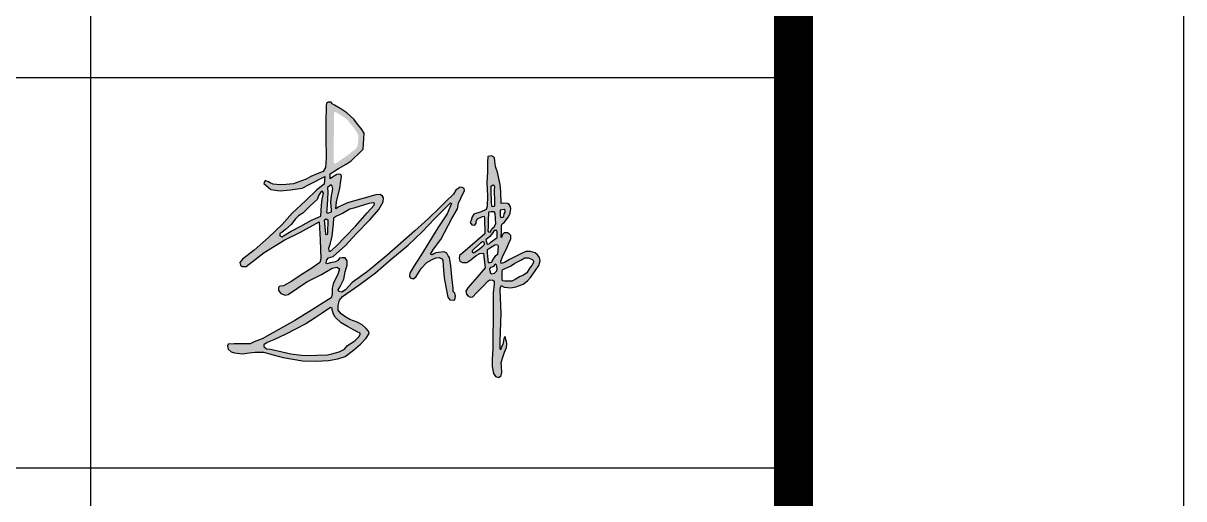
# Model space of a CAD drawing. Extents: x 9834882 to 10005569, y 1691670 to 2510806.
# Drawn here: x 10001108 to 10005569, y 1889384 to 1891212 of the extents above; entities that cross this region are included whole.
import ezdxf

# ---------------------------------------------------------------- set-up
doc = ezdxf.new("R2010")
doc.units = 0
doc.header["$LTSCALE"] = 1000
doc.header["$MEASUREMENT"] = 0
doc.layers.get('0').update_dxf_attribs({"linetype": 'CONTINUOUS'})
doc.layers.add('PP-PM-TK', color=7, linetype='CONTINUOUS')
doc.layers.add('PUB_TITLE', color=4, linetype='CONTINUOUS')

# ---------------------------------------------------------------- blocks, each defined once
blk = doc.blocks.new('A2 TK 2019')
h = blk.add_hatch(color=7)
h.paths.add_polyline_path([(7040287.3, 1996017.7), (7040314.4, 1996047.5), (7040349.7, 1996082.8), (7040372.9, 1996109.8), (7040383.6, 1996128.9), (7040384.5, 1996139.1), (7040382.4, 1996144), (7040376.1, 1996148.1), (7040365, 1996146.9), (7040292.7, 1996126.5), (7040268.2, 1996115.1), (7040262.5, 1996111.5), (7040264.5, 1996129.2), (7040272.9, 1996164.5), (7040275, 1996183.2), (7040277.3, 1996194.3), (7040275.8, 1996199.3), (7040270.3, 1996200.2), (7040265, 1996199.1), (7040254.1, 1996192.6), (7040248.1, 1996188.3), (7040248.1, 1996200.9), (7040269.3, 1996214.5), (7040289.4, 1996225.4), (7040301.5, 1996234.4), (7040328, 1996259.4), (7040332.7, 1996264.4), (7040335, 1996305), (7040327.2, 1996316.6), (7040318.2, 1996328), (7040309, 1996340.5), (7040300.2, 1996348.9), (7040290.7, 1996357.3), (7040275.5, 1996367.6), (7040258.9, 1996376.6), (7040253.3, 1996380.3), (7040250.7, 1996384.3), (7040243.2, 1996384.8), (7040239.1, 1996380.7), (7040238.2, 1996375.9), (7040237.4, 1996331.1), (7040236.9, 1996296), (7040237.9, 1996241.2), (7040235.9, 1996216.8), (7040229.8, 1996207.2), (7040214.5, 1996200.7), (7040198.7, 1996193.9), (7040186.9, 1996187.6), (7040167.6, 1996180.3), (7040153.8, 1996175), (7040135.7, 1996173.5), (7040119.8, 1996172.8), (7040102.2, 1996174.3), (7040094.7, 1996177.8), (7040089.9, 1996180), (7040081.8, 1996183.8), (7040078.2, 1996176.3), (7040096.1, 1996160.6), (7040119.6, 1996157.5), (7040146.5, 1996160.2), (7040176.2, 1996164.4), (7040196.4, 1996174.5), (7040234.8, 1996194.4), (7040233.1, 1996174.5), (7040214, 1996160.2), (7040186.1, 1996132.6), (7040150.3, 1996099.9), (7040125.1, 1996071.3), (7040089.8, 1996037.8), (7040053.4, 1996005.6), (7040023.6, 1995982.6), (7040016.9, 1995974), (7040018.2, 1995967), (7040022.8, 1995963.1), (7040033.1, 1995963.5), (7040079.1, 1995999.3), (7040131.5, 1996031.8), (7040171.7, 1996051.6), (7040220.2, 1996077.6), (7040222.8, 1996031.5), (7040224, 1995982.8), (7040221.7, 1995974.1), (7040200.8, 1995959.3), (7040171.3, 1995940.2), (7040149.6, 1995925.9), (7040128.9, 1995914.1), (7040120.9, 1995912.8), (7040117.2, 1995912), (7040115.5, 1995908.6), (7040115.3, 1995901.7), (7040121.6, 1995894.6), (7040132.4, 1995890.4), (7040140.6, 1995891.7), (7040188.7, 1995924.1), (7040226.2, 1995942.7), (7040253.4, 1995958.9), (7040265.1, 1995961.9), (7040272.4, 1995957.8), (7040267.9, 1995942.7), (7040257.6, 1995923.4), (7040255.5, 1995918.6), (7040253.1, 1995907.9), (7040253.4, 1995892), (7040250.7, 1995883.4), (7040193.4, 1995847), (7040157.7, 1995824.8), (7040122.4, 1995805.6), (7040093.6, 1995789.5), (7040074.1, 1995778.2), (7040053.2, 1995770.4), (7040042.7, 1995765.7), (7040023.3, 1995765.7), (7040002, 1995765.2), (7039986.9, 1995764.6), (7039984.7, 1995760.1), (7039986.5, 1995751.7), (7039994.4, 1995745), (7040003, 1995742.2), (7040023.5, 1995739.8), (7040040.9, 1995742.4), (7040056, 1995744.4), (7040076.9, 1995744.1), (7040101.7, 1995736.8), (7040127.6, 1995730.3), (7040177.4, 1995721.9), (7040213.3, 1995721.4), (7040244.1, 1995722.3), (7040267.6, 1995727), (7040286.3, 1995733.3), (7040307.6, 1995749.1), (7040325.5, 1995764.1), (7040340, 1995780.1), (7040348.1, 1995791.6), (7040346.5, 1995797.8), (7040340, 1995804.3), (7040330.2, 1995814.2), (7040317.1, 1995820.5), (7040298.8, 1995828.1), (7040288.2, 1995833.8), (7040276, 1995842.5), (7040268.4, 1995851.5), (7040268.9, 1995864), (7040271.6, 1995877.1), (7040280, 1995886.3), (7040321.6, 1995915.7), (7040364.2, 1995947.5), (7040403.9, 1995981.8), (7040448, 1996018), (7040483.7, 1996052.7), (7040516.5, 1996086.1), (7040545, 1996115.8), (7040556.1, 1996126.7), (7040558.8, 1996125), (7040547.7, 1996098.4), (7040523.9, 1996062.4), (7040494.3, 1996013.6), (7040480.8, 1995991.6), (7040461.2, 1995962.7), (7040452.3, 1995946.2), (7040451.1, 1995939.8), (7040453.4, 1995934.3), (7040461.8, 1995932.3), (7040468.2, 1995937.5), (7040481.4, 1995958.4), (7040496, 1995973.4), (7040509.6, 1995981.6), (7040518.8, 1995985.5), (7040527.5, 1995986.2), (7040534.4, 1995983.4), (7040536.8, 1995979.7), (7040537.2, 1995966.1), (7040540.5, 1995934.2), (7040544.5, 1995911.2), (7040549.2, 1995885.1), (7040554.6, 1995877.8), (7040563, 1995877.1), (7040567.4, 1995878.5), (7040569.6, 1995887.2), (7040567.9, 1995895.5), (7040563.4, 1995899.7), (7040563.1, 1995908.1), (7040559.4, 1995936.8), (7040557.5, 1995965.6), (7040554.2, 1995986.4), (7040550.7, 1995991), (7040546.6, 1995997.3), (7040540.3, 1996001.1), (7040532.7, 1996000.5), (7040518.8, 1995998.4), (7040513.9, 1995996.2), (7040509.3, 1995993.2), (7040505.5, 1995995.4), (7040513.1, 1996007.6), (7040531.3, 1996032.6), (7040559.4, 1996086.1), (7040574.5, 1996111.5), (7040576.5, 1996125.7), (7040583.4, 1996140.3), (7040591.9, 1996157.9), (7040591, 1996163.5), (7040586.7, 1996165.9), (7040581.3, 1996166.4), (7040576, 1996163.7), (7040570.2, 1996158.7), (7040564.4, 1996149.2), (7040544.9, 1996130.5), (7040527.8, 1996113.8), (7040499.8, 1996086.5), (7040465.4, 1996055.2), (7040429.3, 1996023.4), (7040392.9, 1995991.7), (7040344.1, 1995950.6), (7040304.6, 1995922.4), (7040287.1, 1995904.1), (7040277.9, 1995897.8), (7040270.5, 1995899.3), (7040268.6, 1995903.3), (7040272.8, 1995910.4), (7040282.8, 1995930.7), (7040286.4, 1995949.4), (7040291.5, 1995966.8), (7040291.5, 1995978.1), (7040286.7, 1995985.4), (7040278.5, 1995985.5), (7040271.6, 1995984.7), (7040267.6, 1995979.2), (7040261.4, 1995975.7), (7040249, 1995972.8), (7040239.6, 1995969.9), (7040237.8, 1995972.7), (7040239.6, 1995980.8), (7040243.7, 1995985.8), (7040256.1, 1995989.3)])
h.paths.add_polyline_path([(7040244.8, 1996004.1), (7040244.1, 1996009.2), (7040247.3, 1996020.2), (7040252.4, 1996041.2), (7040255.6, 1996073.1), (7040256.5, 1996087.6), (7040264.5, 1996092.4), (7040279.4, 1996098.9), (7040298.2, 1996110.3), (7040309.1, 1996113.3), (7040347.1, 1996124.5), (7040358.9, 1996126.8), (7040361.8, 1996125), (7040361.1, 1996121), (7040342.7, 1996101.2), (7040312.8, 1996066.9), (7040262.2, 1996015), (7040248.2, 1996001.9)], flags=16)
h.paths.add_polyline_path([(7040238.5, 1996045), (7040237.1, 1996045.2), (7040237, 1996047.5), (7040233.8, 1996083.1), (7040238.2, 1996085.2), (7040242.3, 1996083.4), (7040241, 1996049.2), (7040240.5, 1996045.5)], flags=16)
h.paths.add_polyline_path([(7040172.5, 1996066.4), (7040148.3, 1996054.1), (7040124.1, 1996039.2), (7040118.7, 1996041.9), (7040119.1, 1996048), (7040124.6, 1996050.2), (7040133.6, 1996058.1), (7040148.2, 1996071.1), (7040159.5, 1996085.5), (7040167.3, 1996093.1), (7040177.7, 1996100.4), (7040196.6, 1996119.2), (7040214.9, 1996135.1), (7040218.9, 1996146.4), (7040224.8, 1996155.7), (7040228.6, 1996155.2), (7040230.9, 1996151.5), (7040227.6, 1996136.3), (7040225.7, 1996120.3), (7040224, 1996092.8), (7040200, 1996082.1)], flags=16)
h.paths.add_polyline_path([(7040242, 1996100.5), (7040239, 1996102.1), (7040239.6, 1996109.8), (7040240.9, 1996134.8), (7040241.8, 1996153.6), (7040241.5, 1996165.5), (7040250.7, 1996172.3), (7040252.4, 1996171.4), (7040253.5, 1996169.4), (7040254.8, 1996162.3), (7040252.9, 1996153.2), (7040251.8, 1996145.5), (7040249.9, 1996127.1), (7040251.2, 1996108.3), (7040251.2, 1996103.5)], flags=16)
h.paths.add_polyline_path([(7040248.9, 1995858.3), (7040253, 1995856.6), (7040253, 1995852.6), (7040256.4, 1995841.5), (7040260.7, 1995833.5), (7040276.2, 1995819.5), (7040292.7, 1995809.9), (7040317.5, 1995796), (7040324.6, 1995792.8), (7040325.1, 1995789.3), (7040321.9, 1995783.6), (7040311.4, 1995773.3), (7040292.9, 1995761.1), (7040284.6, 1995751.7), (7040271.1, 1995745.3), (7040252.6, 1995740.1), (7040241.3, 1995736.9), (7040214.3, 1995736), (7040195.4, 1995735.4), (7040174.2, 1995736.4), (7040147.3, 1995739.5), (7040125.5, 1995744.6), (7040095, 1995751.7), (7040085, 1995752.4), (7040077.7, 1995758.4), (7040077.8, 1995762.9), (7040087, 1995769.1), (7040103.6, 1995775.3), (7040134.4, 1995789.8), (7040159.6, 1995802.7), (7040185.9, 1995816.7), (7040209.3, 1995831.8), (7040227.8, 1995843.8)], flags=16)
h.paths.add_polyline_path([(7040262, 1996226.8), (7040256.7, 1996228.8), (7040258.2, 1996357.6), (7040259.7, 1996359.4), (7040264.2, 1996358), (7040283.4, 1996346.1), (7040293.3, 1996337.9), (7040302, 1996327), (7040310, 1996317.1), (7040318.2, 1996304), (7040320.2, 1996299.6), (7040320.2, 1996287.8), (7040318.7, 1996273.5), (7040316.2, 1996268), (7040312.1, 1996263.8), (7040299, 1996253.2), (7040286.8, 1996244), (7040277.8, 1996238.2)], flags=16)
h = blk.add_hatch(color=7)
h.paths.add_polyline_path([(7040687.2, 1996068.5), (7040688.7, 1996072.6), (7040694.1, 1996076.5), (7040705.2, 1996091), (7040709.1, 1996099.8), (7040711.3, 1996111.9), (7040709.3, 1996118.2), (7040706.5, 1996121.9), (7040702.5, 1996125.2), (7040692.8, 1996126), (7040686.1, 1996125), (7040685.5, 1996154.7), (7040683.6, 1996173.5), (7040676.7, 1996205.3), (7040674.3, 1996212.2), (7040671.9, 1996219.7), (7040670.2, 1996233.1), (7040669.5, 1996242.3), (7040661.3, 1996247.1), (7040652.1, 1996245), (7040650.9, 1996230.9), (7040650.9, 1996206.1), (7040649.8, 1996178.1), (7040650.9, 1996144.6), (7040650.5, 1996117.2), (7040647.5, 1996109.9), (7040634.8, 1996103.9), (7040616.3, 1996097.2), (7040612, 1996091), (7040609.2, 1996081.5), (7040606.6, 1996075.9), (7040610.9, 1996069.9), (7040618.4, 1996069.7), (7040622.3, 1996074.4), (7040622.1, 1996080), (7040625.5, 1996085.2), (7040638.2, 1996091.2), (7040642.3, 1996092.1), (7040643.4, 1996087.1), (7040644.2, 1996046.9), (7040587.8, 1995998.5), (7040579.3, 1995991.3), (7040578.5, 1995984.3), (7040580.7, 1995977.2), (7040587.1, 1995974.1), (7040598.5, 1995974), (7040608.4, 1995980.3), (7040622.4, 1995992), (7040631.7, 1995997.1), (7040640.9, 1995997.3), (7040642.1, 1995989.1), (7040644.8, 1995959.7), (7040624.7, 1995935.8), (7040600.5, 1995908.8), (7040596.1, 1995900.6), (7040597.5, 1995892.8), (7040601, 1995888.1), (7040606.7, 1995885.1), (7040613.8, 1995885.7), (7040623, 1995896.3), (7040643.7, 1995916.4), (7040652.4, 1995925.6), (7040657.6, 1995929.2), (7040664.7, 1995928.6), (7040668.2, 1995925.6), (7040667.9, 1995918), (7040665.8, 1995895.7), (7040665.8, 1995860.4), (7040665.2, 1995752.5), (7040663.5, 1995726.4), (7040663, 1995707.1), (7040666.3, 1995689.4), (7040671.4, 1995681.5), (7040680, 1995679.5), (7040686.5, 1995684.5), (7040688.2, 1995692), (7040686.7, 1995707.5), (7040685.8, 1995716.6), (7040689.5, 1995728.8), (7040695.1, 1995744.1), (7040700, 1995756.1), (7040701.1, 1995764.5), (7040700.3, 1995771.2), (7040697.9, 1995776.5), (7040697.2, 1995781.9), (7040695.7, 1995784.1), (7040692.9, 1995779.3), (7040691.9, 1995773.1), (7040690.1, 1995764.7), (7040686.3, 1995755.5), (7040684.4, 1995750.4), (7040684, 1995756), (7040684, 1995772.4), (7040685.8, 1995842.7), (7040683.5, 1995903.6), (7040684.2, 1995909.7), (7040685.9, 1995915.2), (7040694.1, 1995910.8), (7040710.8, 1995909.1), (7040723.8, 1995911.4), (7040742.6, 1995918.5), (7040753.5, 1995926.6), (7040761, 1995935.4), (7040773.6, 1995952.4), (7040782.6, 1995966.4), (7040785.8, 1995977.7), (7040784.5, 1995986.3), (7040779.7, 1995993.7), (7040773.2, 1995998.1), (7040761.7, 1996001.6), (7040749.7, 1996001.6), (7040737, 1995996), (7040722.9, 1995988.7), (7040707.2, 1995981.3), (7040694.5, 1995973.8), (7040686.1, 1995971.3), (7040685.1, 1995977.1), (7040691, 1995992.9), (7040699, 1996007.4), (7040705.7, 1996023.1), (7040710.8, 1996034), (7040710.6, 1996042.6), (7040707.7, 1996046.5), (7040702.6, 1996049.4), (7040693.8, 1996049.6), (7040689.4, 1996045.1), (7040688.2, 1996040.4), (7040685.8, 1996037.5), (7040686.8, 1996054.8)])
h.paths.add_polyline_path([(7040675.1, 1996055.4), (7040675.9, 1996051.7), (7040675.9, 1996047.1), (7040675.9, 1996038.1), (7040670.3, 1996033.3), (7040660.3, 1996026.4), (7040655.4, 1996021.3), (7040650.2, 1996020.5), (7040647.7, 1996028), (7040647.3, 1996031.8), (7040651.3, 1996035), (7040656.9, 1996040.6), (7040664.3, 1996048.8), (7040668.2, 1996055.3), (7040672.5, 1996055.6)], flags=16)
h.paths.add_polyline_path([(7040668.4, 1996065.5), (7040662.8, 1996060.7), (7040658, 1996051.7), (7040654, 1996052.3), (7040652.4, 1996055), (7040653.2, 1996065.3), (7040653.1, 1996080.5), (7040654, 1996102), (7040654.5, 1996102.4), (7040659.7, 1996103.7), (7040664.1, 1996103.7), (7040668.5, 1996103.5), (7040670.8, 1996100.5), (7040671.8, 1996086.7), (7040672.5, 1996073.1)], flags=16)
h.paths.add_polyline_path([(7040685.7, 1996089.3), (7040683.6, 1996094.3), (7040683.3, 1996107.8), (7040687.9, 1996108.6), (7040694.1, 1996109.1), (7040696.5, 1996107.6), (7040696.8, 1996102.9), (7040693.8, 1996098.4), (7040692.7, 1996091.2), (7040690.8, 1996089.6)], flags=16)
h.paths.add_polyline_path([(7040673.8, 1996019.5), (7040677, 1996018.8), (7040678.6, 1996015.7), (7040677.2, 1995994.5), (7040670.9, 1995989.9), (7040667.2, 1995986), (7040663.2, 1995978.5), (7040661.2, 1995974), (7040657.9, 1995972.6), (7040653.7, 1995972.7), (7040651.1, 1995998.4), (7040650.9, 1996006.7), (7040654.6, 1996009), (7040656.6, 1996010.6), (7040669.9, 1996019.4)], flags=16)
h.paths.add_polyline_path([(7040642.5, 1996025.7), (7040643.5, 1996020.2), (7040639.6, 1996015.2), (7040627, 1996006.6), (7040615.1, 1995998.2), (7040612.3, 1995999.9), (7040612.3, 1996003.4), (7040616.7, 1996008.7), (7040632.9, 1996022.9), (7040638.7, 1996026.9)], flags=16)
h.paths.add_polyline_path([(7040667.2, 1996117.2), (7040662.9, 1996116.4), (7040662.2, 1996118.7), (7040661.2, 1996127.5), (7040660.6, 1996157.2), (7040660.7, 1996169.2), (7040660.8, 1996169.2), (7040664.6, 1996172.9), (7040667.4, 1996172.2), (7040669, 1996167.2), (7040668.4, 1996160), (7040669.3, 1996128.1), (7040669.3, 1996119.7)], flags=16)
h.paths.add_polyline_path([(7040670.7, 1995969.2), (7040672.8, 1995969), (7040674.4, 1995967.7), (7040675.2, 1995964), (7040676.3, 1995956.8), (7040675.4, 1995952.5), (7040672.4, 1995949.9), (7040669.3, 1995946.4), (7040662.2, 1995944.3), (7040659.3, 1995946.3), (7040656.9, 1995952.6), (7040656.4, 1995957.7), (7040658.7, 1995961.1), (7040663.4, 1995962.2), (7040666.5, 1995963.2), (7040669.6, 1995968.3)], flags=16)
h.paths.add_polyline_path([(7040721.5, 1995972.3), (7040736.7, 1995979.5), (7040746.9, 1995985.3), (7040756.1, 1995985.3), (7040765.5, 1995981.6), (7040768.7, 1995978.2), (7040769, 1995973.8), (7040764.4, 1995965.9), (7040760, 1995959.8), (7040752, 1995947.5), (7040743.2, 1995940.9), (7040732.8, 1995937), (7040722.2, 1995930.3), (7040713.2, 1995926.3), (7040706.1, 1995926.1), (7040695.9, 1995925.9), (7040689.4, 1995927.1), (7040689.1, 1995933), (7040688.4, 1995942), (7040688.5, 1995951), (7040689.6, 1995954.6), (7040690.9, 1995956), (7040710, 1995964.4)], flags=16)
for points in [[(7040089.9, 1996180), (7040081.8, 1996183.8), (7040078.2, 1996176.3), (7040096.1, 1996160.6), (7040119.6, 1996157.5), (7040146.5, 1996160.2), (7040176.2, 1996164.4), (7040196.4, 1996174.5), (7040234.8, 1996194.4), (7040233.1, 1996174.5), (7040214, 1996160.2), (7040186.1, 1996132.6), (7040150.3, 1996099.9), (7040125.1, 1996071.3), (7040089.8, 1996037.8), (7040053.4, 1996005.6), (7040023.6, 1995982.6), (7040016.9, 1995974), (7040018.2, 1995967), (7040022.8, 1995963.1), (7040033.1, 1995963.5), (7040079.1, 1995999.3), (7040131.5, 1996031.8), (7040171.7, 1996051.6), (7040220.2, 1996077.6), (7040222.8, 1996031.5), (7040224, 1995982.8), (7040221.7, 1995974.1), (7040200.8, 1995959.3), (7040171.3, 1995940.2), (7040149.6, 1995925.9), (7040128.9, 1995914.1), (7040120.9, 1995912.8), (7040117.2, 1995912), (7040115.5, 1995908.6), (7040115.3, 1995901.7), (7040121.6, 1995894.6), (7040132.4, 1995890.4), (7040140.6, 1995891.7), (7040188.7, 1995924.1), (7040226.2, 1995942.7), (7040253.4, 1995958.9), (7040265.1, 1995961.9), (7040272.4, 1995957.8), (7040267.9, 1995942.7), (7040257.6, 1995923.4), (7040255.5, 1995918.6), (7040253.1, 1995907.9), (7040253.4, 1995892), (7040250.7, 1995883.4), (7040193.4, 1995847), (7040157.7, 1995824.8), (7040122.4, 1995805.6), (7040093.6, 1995789.5), (7040074.1, 1995778.2), (7040053.2, 1995770.4), (7040042.7, 1995765.7), (7040023.3, 1995765.7), (7040002, 1995765.2), (7039986.9, 1995764.6), (7039984.7, 1995760.1), (7039986.5, 1995751.7), (7039994.4, 1995745), (7040003, 1995742.2), (7040023.5, 1995739.8), (7040040.9, 1995742.4), (7040056, 1995744.4), (7040076.9, 1995744.1), (7040101.7, 1995736.8), (7040127.6, 1995730.3), (7040177.4, 1995721.9), (7040213.3, 1995721.4), (7040244.1, 1995722.3), (7040267.6, 1995727), (7040286.3, 1995733.3), (7040307.6, 1995749.1), (7040325.5, 1995764.1), (7040340, 1995780.1), (7040348.1, 1995791.6), (7040346.5, 1995797.8), (7040340, 1995804.3), (7040330.2, 1995814.2), (7040317.1, 1995820.5), (7040298.8, 1995828.1), (7040288.2, 1995833.8), (7040276, 1995842.5), (7040268.4, 1995851.5), (7040268.9, 1995864), (7040271.6, 1995877.1), (7040280, 1995886.3), (7040321.6, 1995915.7), (7040364.2, 1995947.5), (7040403.9, 1995981.8), (7040448, 1996018), (7040483.7, 1996052.7), (7040516.5, 1996086.1), (7040545, 1996115.8), (7040556.1, 1996126.7), (7040558.8, 1996125), (7040547.7, 1996098.4), (7040523.9, 1996062.4), (7040494.3, 1996013.6), (7040480.8, 1995991.6), (7040461.2, 1995962.7), (7040452.3, 1995946.2), (7040451.1, 1995939.8), (7040453.4, 1995934.3), (7040461.8, 1995932.3), (7040468.2, 1995937.5), (7040481.4, 1995958.4), (7040496, 1995973.4), (7040509.6, 1995981.6), (7040518.8, 1995985.5), (7040527.5, 1995986.2), (7040534.4, 1995983.4), (7040536.8, 1995979.7), (7040537.2, 1995966.1), (7040540.5, 1995934.2), (7040544.5, 1995911.2), (7040549.2, 1995885.1), (7040554.6, 1995877.8), (7040563, 1995877.1), (7040567.4, 1995878.5), (7040569.6, 1995887.2), (7040567.9, 1995895.5), (7040563.4, 1995899.7), (7040563.1, 1995908.1), (7040559.4, 1995936.8), (7040557.5, 1995965.6), (7040554.2, 1995986.4), (7040550.7, 1995991), (7040546.6, 1995997.3), (7040540.3, 1996001.1), (7040532.7, 1996000.5), (7040518.8, 1995998.4), (7040513.9, 1995996.2), (7040509.3, 1995993.2), (7040505.5, 1995995.4), (7040513.1, 1996007.6), (7040531.3, 1996032.6), (7040559.4, 1996086.1), (7040574.5, 1996111.5), (7040576.5, 1996125.7), (7040583.4, 1996140.3), (7040591.9, 1996157.9), (7040591, 1996163.5), (7040586.7, 1996165.9), (7040581.3, 1996166.4), (7040576, 1996163.7), (7040570.2, 1996158.7), (7040564.4, 1996149.2), (7040544.9, 1996130.5), (7040527.8, 1996113.8), (7040499.8, 1996086.5), (7040465.4, 1996055.2), (7040429.3, 1996023.4), (7040392.9, 1995991.7), (7040344.1, 1995950.6), (7040304.6, 1995922.4), (7040287.1, 1995904.1), (7040277.9, 1995897.8), (7040270.5, 1995899.3), (7040268.6, 1995903.3), (7040272.8, 1995910.4), (7040282.8, 1995930.7), (7040286.4, 1995949.4), (7040291.5, 1995966.8), (7040291.5, 1995978.1), (7040286.7, 1995985.4), (7040278.5, 1995985.5), (7040271.6, 1995984.7), (7040267.6, 1995979.2), (7040261.4, 1995975.7), (7040249, 1995972.8), (7040239.6, 1995969.9), (7040237.8, 1995972.7), (7040239.6, 1995980.8), (7040243.7, 1995985.8), (7040256.1, 1995989.3), (7040287.3, 1996017.7), (7040314.4, 1996047.5), (7040349.7, 1996082.8), (7040372.9, 1996109.8), (7040383.6, 1996128.9), (7040384.5, 1996139.1), (7040382.4, 1996144), (7040376.1, 1996148.1), (7040365, 1996146.9), (7040292.7, 1996126.5), (7040268.2, 1996115.1), (7040262.5, 1996111.5), (7040264.5, 1996129.2), (7040272.9, 1996164.5), (7040275, 1996183.2), (7040277.3, 1996194.3), (7040275.8, 1996199.3), (7040270.3, 1996200.2), (7040265, 1996199.1), (7040254.1, 1996192.6), (7040248.1, 1996188.3), (7040248.1, 1996200.9), (7040269.3, 1996214.5), (7040289.4, 1996225.4), (7040301.5, 1996234.4), (7040328, 1996259.4), (7040332.7, 1996264.4), (7040335, 1996305), (7040327.2, 1996316.6), (7040318.2, 1996328), (7040309, 1996340.5), (7040300.2, 1996348.9), (7040290.7, 1996357.3), (7040275.5, 1996367.6), (7040258.9, 1996376.6), (7040253.3, 1996380.3), (7040250.7, 1996384.3), (7040243.2, 1996384.8), (7040239.1, 1996380.7), (7040238.2, 1996375.9), (7040237.4, 1996331.1), (7040236.9, 1996296), (7040237.9, 1996241.2), (7040235.9, 1996216.8), (7040229.8, 1996207.2), (7040214.5, 1996200.7), (7040198.7, 1996193.9), (7040186.9, 1996187.6), (7040167.6, 1996180.3), (7040153.8, 1996175), (7040135.7, 1996173.5), (7040119.8, 1996172.8), (7040102.2, 1996174.3), (7040094.7, 1996177.8), (7040089.9, 1996180)], [(7040250.7, 1996172.3), (7040241.5, 1996165.5), (7040241.8, 1996153.6), (7040240.9, 1996134.8), (7040239.6, 1996109.8), (7040239, 1996102.1), (7040242, 1996100.5), (7040251.2, 1996103.5), (7040251.2, 1996108.3), (7040249.9, 1996127.1), (7040251.8, 1996145.5), (7040252.9, 1996153.2), (7040254.8, 1996162.3), (7040253.5, 1996169.4), (7040252.4, 1996171.4), (7040250.7, 1996172.3)], [(7040233.8, 1996083.1), (7040238.2, 1996085.2), (7040242.3, 1996083.4), (7040241, 1996049.2), (7040240.5, 1996045.5), (7040238.5, 1996045), (7040237.1, 1996045.2), (7040237, 1996047.5), (7040233.8, 1996083.1)], [(7040248.9, 1995858.3), (7040227.8, 1995843.8), (7040209.3, 1995831.8), (7040185.9, 1995816.7), (7040159.6, 1995802.7), (7040134.4, 1995789.8), (7040103.6, 1995775.3), (7040087, 1995769.1), (7040077.8, 1995762.9), (7040077.7, 1995758.4), (7040085, 1995752.4), (7040095, 1995751.7), (7040125.5, 1995744.6), (7040147.3, 1995739.5), (7040174.2, 1995736.4), (7040195.4, 1995735.4), (7040214.3, 1995736), (7040241.3, 1995736.9), (7040252.6, 1995740.1), (7040271.1, 1995745.3), (7040284.6, 1995751.7), (7040292.9, 1995761.1), (7040311.4, 1995773.3), (7040321.9, 1995783.6), (7040325.1, 1995789.3), (7040324.6, 1995792.8), (7040317.5, 1995796), (7040292.7, 1995809.9), (7040276.2, 1995819.5), (7040260.7, 1995833.5), (7040256.4, 1995841.5), (7040253, 1995852.6), (7040253, 1995856.6), (7040248.9, 1995858.3)]]:
    blk.add_lwpolyline(points)
for points in [[(7040669.5, 1996242.3), (7040661.3, 1996247.1), (7040652.1, 1996245), (7040650.9, 1996230.9), (7040650.9, 1996206.1), (7040649.8, 1996178.1), (7040650.9, 1996144.6), (7040650.5, 1996117.2), (7040647.5, 1996109.9), (7040634.8, 1996103.9), (7040616.3, 1996097.2), (7040612, 1996091), (7040609.2, 1996081.5), (7040606.6, 1996075.9), (7040610.9, 1996069.9), (7040618.4, 1996069.7), (7040622.3, 1996074.4), (7040622.1, 1996080), (7040625.5, 1996085.2), (7040638.2, 1996091.2), (7040642.3, 1996092.1), (7040643.4, 1996087.1), (7040644.2, 1996046.9), (7040587.8, 1995998.5), (7040579.3, 1995991.3), (7040578.5, 1995984.3), (7040580.7, 1995977.2), (7040587.1, 1995974.1), (7040598.5, 1995974), (7040608.4, 1995980.3), (7040622.4, 1995992), (7040631.7, 1995997.1), (7040640.9, 1995997.3), (7040642.1, 1995989.1), (7040644.8, 1995959.7), (7040624.7, 1995935.8), (7040600.5, 1995908.8), (7040596.1, 1995900.6), (7040597.5, 1995892.8), (7040601, 1995888.1), (7040606.7, 1995885.1), (7040613.8, 1995885.7), (7040623, 1995896.3), (7040643.7, 1995916.4), (7040652.4, 1995925.6), (7040657.6, 1995929.2), (7040664.7, 1995928.6), (7040668.2, 1995925.6), (7040667.9, 1995918), (7040665.8, 1995895.7), (7040665.8, 1995860.4), (7040665.2, 1995752.5), (7040663.5, 1995726.4), (7040663, 1995707.1), (7040666.3, 1995689.4), (7040671.4, 1995681.5), (7040680, 1995679.5), (7040686.5, 1995684.5), (7040688.2, 1995692), (7040686.7, 1995707.5), (7040685.8, 1995716.6), (7040689.5, 1995728.8), (7040695.1, 1995744.1), (7040700, 1995756.1), (7040701.1, 1995764.5), (7040700.3, 1995771.2), (7040697.9, 1995776.5), (7040697.2, 1995781.9), (7040695.7, 1995784.1), (7040692.9, 1995779.3), (7040691.9, 1995773.1), (7040690.1, 1995764.7), (7040686.3, 1995755.5), (7040684.4, 1995750.4), (7040684, 1995756), (7040684, 1995772.4), (7040685.8, 1995842.7), (7040683.5, 1995903.6), (7040684.2, 1995909.7), (7040685.9, 1995915.2), (7040694.1, 1995910.8), (7040710.8, 1995909.1), (7040723.8, 1995911.4), (7040742.6, 1995918.5), (7040753.5, 1995926.6), (7040761, 1995935.4), (7040773.6, 1995952.4), (7040782.6, 1995966.4), (7040785.8, 1995977.7), (7040784.5, 1995986.3), (7040779.7, 1995993.7), (7040773.2, 1995998.1), (7040761.7, 1996001.6), (7040749.7, 1996001.6), (7040737, 1995996), (7040722.9, 1995988.7), (7040707.2, 1995981.3), (7040694.5, 1995973.8), (7040686.1, 1995971.3), (7040685.1, 1995977.1), (7040691, 1995992.9), (7040699, 1996007.4), (7040705.7, 1996023.1), (7040710.8, 1996034), (7040710.6, 1996042.6), (7040707.7, 1996046.5), (7040702.6, 1996049.4), (7040693.8, 1996049.6), (7040689.4, 1996045.1), (7040688.2, 1996040.4), (7040685.8, 1996037.5), (7040686.8, 1996054.8), (7040687.2, 1996068.5), (7040688.7, 1996072.6), (7040694.1, 1996076.5), (7040705.2, 1996091), (7040709.1, 1996099.8), (7040711.3, 1996111.9), (7040709.3, 1996118.2), (7040706.5, 1996121.9), (7040702.5, 1996125.2), (7040692.8, 1996126), (7040686.1, 1996125), (7040685.5, 1996154.7), (7040683.6, 1996173.5), (7040676.7, 1996205.3), (7040674.3, 1996212.2), (7040671.9, 1996219.7), (7040670.2, 1996233.1), (7040669.5, 1996242.3)], [(7040119.1, 1996048), (7040118.7, 1996041.9), (7040124.1, 1996039.2), (7040148.3, 1996054.1), (7040172.5, 1996066.4), (7040200, 1996082.1), (7040224, 1996092.8), (7040225.7, 1996120.3), (7040227.6, 1996136.3), (7040230.9, 1996151.5), (7040228.6, 1996155.2), (7040224.8, 1996155.7), (7040218.9, 1996146.4), (7040214.9, 1996135.1), (7040196.6, 1996119.2), (7040177.7, 1996100.4), (7040167.3, 1996093.1), (7040159.5, 1996085.5), (7040148.2, 1996071.1), (7040133.6, 1996058.1), (7040124.6, 1996050.2), (7040119.1, 1996048)], [(7040660.8, 1996169.2), (7040664.6, 1996172.9), (7040667.4, 1996172.2), (7040669, 1996167.2), (7040668.4, 1996160), (7040669.3, 1996128.1), (7040669.3, 1996119.7), (7040667.2, 1996117.2), (7040662.9, 1996116.4), (7040662.2, 1996118.7), (7040661.2, 1996127.5), (7040660.6, 1996157.2), (7040660.7, 1996169.2)], [(7040256.5, 1996087.6), (7040255.6, 1996073.1), (7040252.4, 1996041.2), (7040247.3, 1996020.2), (7040244.1, 1996009.2), (7040244.8, 1996004.1), (7040248.2, 1996001.9), (7040262.2, 1996015), (7040312.8, 1996066.9), (7040342.7, 1996101.2), (7040361.1, 1996121), (7040361.8, 1996125), (7040358.9, 1996126.8), (7040347.1, 1996124.5), (7040309.1, 1996113.3), (7040298.2, 1996110.3), (7040279.4, 1996098.9), (7040264.5, 1996092.4), (7040256.5, 1996087.6)], [(7040654, 1996102), (7040653.1, 1996080.5), (7040653.2, 1996065.3), (7040652.4, 1996055), (7040654, 1996052.3), (7040658, 1996051.7), (7040662.8, 1996060.7), (7040668.4, 1996065.5), (7040672.5, 1996073.1), (7040671.8, 1996086.7), (7040670.8, 1996100.5), (7040668.5, 1996103.5), (7040664.1, 1996103.7), (7040659.7, 1996103.7), (7040654.5, 1996102.4)], [(7040683.3, 1996107.8), (7040683.6, 1996094.3), (7040685.7, 1996089.3), (7040690.8, 1996089.6), (7040692.7, 1996091.2), (7040693.8, 1996098.4), (7040696.8, 1996102.9), (7040696.5, 1996107.6), (7040694.1, 1996109.1), (7040687.9, 1996108.6), (7040683.3, 1996107.8)], [(7040632.9, 1996022.9), (7040616.7, 1996008.7), (7040612.3, 1996003.4), (7040612.3, 1995999.9), (7040615.1, 1995998.2), (7040627, 1996006.6), (7040639.6, 1996015.2), (7040643.5, 1996020.2), (7040642.5, 1996025.7), (7040638.7, 1996026.9), (7040632.9, 1996022.9)], [(7040668.2, 1996055.3), (7040664.3, 1996048.8), (7040656.9, 1996040.6), (7040651.3, 1996035), (7040647.3, 1996031.8), (7040647.7, 1996028), (7040650.2, 1996020.5), (7040655.4, 1996021.3), (7040660.3, 1996026.4), (7040670.3, 1996033.3), (7040675.9, 1996038.1), (7040675.9, 1996047.1), (7040675.9, 1996051.7), (7040675.1, 1996055.4), (7040672.5, 1996055.6)], [(7040656.6, 1996010.6), (7040669.9, 1996019.4), (7040673.8, 1996019.5), (7040677, 1996018.8), (7040678.6, 1996015.7), (7040677.2, 1995994.5), (7040670.9, 1995989.9), (7040667.2, 1995986), (7040663.2, 1995978.5), (7040661.2, 1995974), (7040657.9, 1995972.6), (7040653.7, 1995972.7), (7040651.1, 1995998.4), (7040650.9, 1996006.7), (7040654.6, 1996009)], [(7040669.6, 1995968.3), (7040666.5, 1995963.2), (7040663.4, 1995962.2), (7040658.7, 1995961.1), (7040656.4, 1995957.7), (7040656.9, 1995952.6), (7040659.3, 1995946.3), (7040662.2, 1995944.3), (7040669.3, 1995946.4), (7040672.4, 1995949.9), (7040675.4, 1995952.5), (7040676.3, 1995956.8), (7040675.2, 1995964), (7040674.4, 1995967.7), (7040672.8, 1995969), (7040670.7, 1995969.2)], [(7040690.9, 1995956), (7040710, 1995964.4), (7040721.5, 1995972.3), (7040736.7, 1995979.5), (7040746.9, 1995985.3), (7040756.1, 1995985.3), (7040765.5, 1995981.6), (7040768.7, 1995978.2), (7040769, 1995973.8), (7040764.4, 1995965.9), (7040760, 1995959.8), (7040752, 1995947.5), (7040743.2, 1995940.9), (7040732.8, 1995937), (7040722.2, 1995930.3), (7040713.2, 1995926.3), (7040706.1, 1995926.1), (7040695.9, 1995925.9), (7040689.4, 1995927.1), (7040689.1, 1995933), (7040688.4, 1995942), (7040688.5, 1995951), (7040689.6, 1995954.6)]]:
    blk.add_lwpolyline(points, close=True)
at = {"layer": 'PP-PM-TK', "color": 4}
for p, q in [((7039635.2, 1991447.9), (7039635.2, 1998447.9)), ((7035935.2, 1996447.9), (7041435.2, 1996447.9)), ((7035935.2, 1995447.9), (7041435.2, 1995447.9))]:
    blk.add_line(p, q, dxfattribs=at)
at = {"layer": 'PP-PM-TK', "color": 4, "const_width": 70}
blk.add_lwpolyline([(7035935.2, 2015183.8), (7041435.2, 2015183.8), (7041435.2, 1975183.8), (7035935.2, 1975183.8)], close=True, dxfattribs=at)

msp = doc.modelspace()

# ---------------------------------------------------------------- linework, layer by layer
at = {"layer": 'PUB_TITLE'}
msp.add_lwpolyline([(9894118.7, 1857607.2), (10005568.7, 1857607.2), (10005568.7, 1920607.2), (9894118.7, 1920607.2)], close=True, dxfattribs=at)
at = {"layer": 'PUB_TITLE', "const_width": 150}
msp.add_lwpolyline([(9897868.7, 1859107.2), (10004068.7, 1859107.2), (10004068.7, 1919107.2), (9897868.7, 1919107.2)], close=True, dxfattribs=at)

# ---------------------------------------------------------------- block references
at = {"xscale": 1.5, "yscale": 1.5, "zscale": 1.5}
msp.add_blockref('A2 TK 2019', (-558084.2, -1103668.5), dxfattribs=at)

doc.saveas('drawing.dxf')
